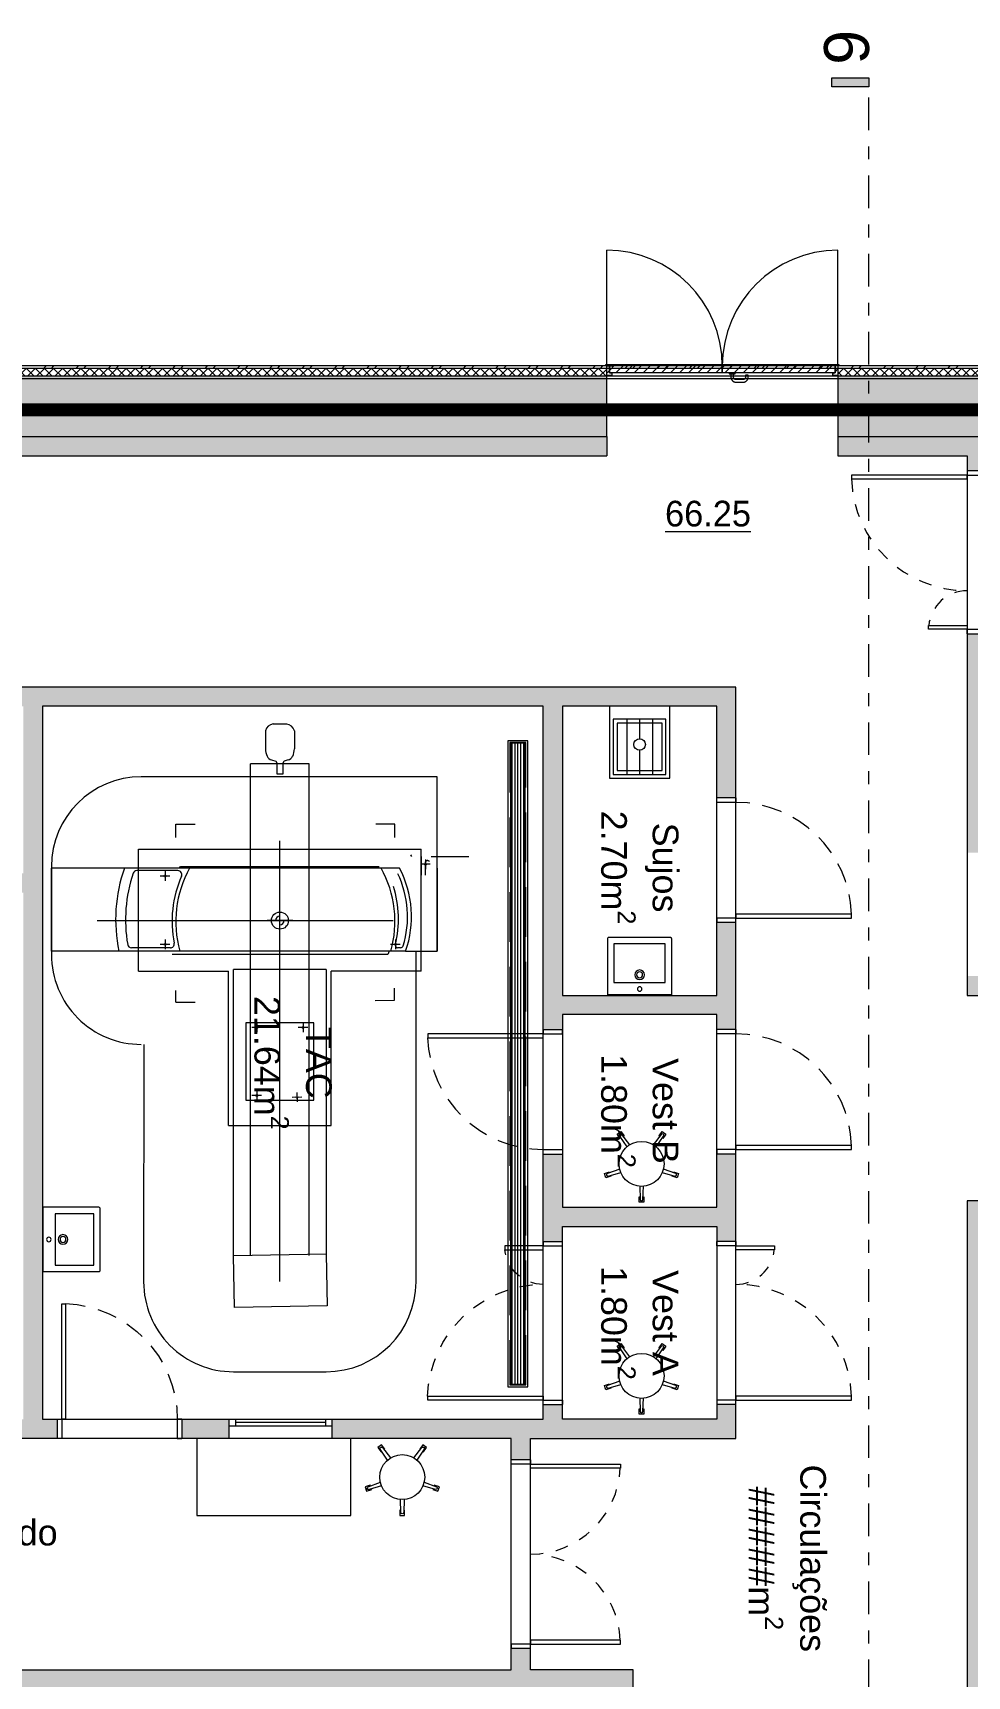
# Model space of a CAD drawing. Header units: metres. Extents: x 83 to 133, y -243 to -94.
# Drawn here: x 101.56 to 108.83, y -110.2 to -97.41 of the extents above; entities that cross this region are included whole.
import ezdxf
from ezdxf.enums import TextEntityAlignment as Align

# ---------------------------------------------------------------- set-up
doc = ezdxf.new("R2010")
doc.units = ezdxf.units.M
for name, pattern in [('DASHDOT', [25.4, 12.7, -6.35, 0, -6.35]), ('HIDDEN', [2.325005, 1.550003, -0.775002]), ('HIDDEN2', [4.7625, 3.175, -1.5875])]:
    doc.linetypes.add(name, pattern=pattern)
doc.layers.get('0').update_dxf_attribs({"lineweight": 5})
for name, color, linetype, lineweight in [('ARQ Sanitários', 21, 'Continuous', 5), ('ARQ_Carpintarias', 6, 'Continuous', 5), ('ARQ_Legendas Auto', 41, 'Continuous', 5), ('ARQ_Mobiliario GTS', 21, 'Continuous', 5), ('ARQ_Pladur', 1, 'Continuous', 5), ('ARQ_Tramas Pladur', 253, 'Continuous', 5), ('ARQ_Vidro', 141, 'Continuous', 5), ('ARQ_Vista', 8, 'Continuous', 5), ('ASL-MEC-CDT RETORNO', 140, 'Continuous', 5), ('ASL-MEC-TXT-DIFUSÃO', 7, 'Continuous', 5), ('BASE', 7, 'Continuous', 5), ('FOLHA', 15, 'Continuous', 5), ('MP_GENERICO', 7, 'Continuous', 5), ('PLADUR', 1, 'Continuous', 5), ('VISTA', 8, 'Continuous', 5)]:
    doc.layers.add(name, color=color, linetype=linetype, lineweight=lineweight)
doc.styles.add('Century Gothic', font='GOTHIC.TTF', dxfattribs={"height": 0.2})
doc.styles.add('LEG01', font='calibri.ttf')
doc.styles.get("Standard").update_dxf_attribs({"font": 'arial.ttf'})
pattern_1 = [(225, (93.382, -100.051), (0.035355339, -0.035355339), [])]

# ---------------------------------------------------------------- blocks, each defined once
blk = doc.blocks.new('POR_INT_CF_Batente corta-fogo com acessórios - 1_80 x 2_40m chapa Corta-fogo-2209114-200-HOSPITAL - PLANTA PISO 1')
at = {"layer": 'MP_GENERICO', "true_color": 0x787878}
h = blk.add_hatch(dxfattribs=at)
h.set_pattern_fill('FP_7', color=8, style=0, pattern_type=2)
h.set_pattern_definition(pattern_1)
h.paths.add_polyline_path([(0.917, 0.026), (0.877, 0.026), (0.877, 0.005), (0.896, 0.005), (0.896, -0.06), (0.925, -0.06), (0.925, -0.05), (0.917, -0.05), (0.917, -0.03)])
h.paths.add_polyline_path([(-0.848, 0.026), (-0.883, 0.026), (-0.883, -0.05), (-0.891, -0.05), (-0.891, -0.06), (-0.862, -0.06), (-0.862, 0.005), (-0.843, 0.005), (-0.843, 0.026)])
h = blk.add_hatch(dxfattribs=at)
h.set_pattern_fill('FP_7', color=8, style=0, pattern_type=2)
h.set_pattern_definition(pattern_1)
h.paths.add_polyline_path([(0.017, 0.005), (-0.862, 0.005), (-0.862, -0.06), (0.017, -0.06)])
h = blk.add_hatch(dxfattribs=at)
h.set_pattern_fill('FP_7', color=8, style=0, pattern_type=2)
h.set_pattern_definition(pattern_1)
h.paths.add_polyline_path([(0.896, 0.005), (0.017, 0.005), (0.017, -0.06), (0.896, -0.06)])
at = {"layer": 'MP_GENERICO'}
for p, q in [((-0.883, 0.026), (-0.843, 0.026)), ((-0.862, 0.005), (0.017, 0.005)), ((-0.862, -0.06), (-0.862, 0.005)), ((-0.862, 0.005), (-0.862, -0.06)), ((-0.843, 0.005), (-0.862, 0.005)), ((-0.843, 0.026), (-0.843, 0.005)), ((0.017, 0.005), (0.017, -0.06)), ((0.017, 0.005), (0.896, 0.005)), ((0.017, -0.06), (0.017, 0.005)), ((0.877, 0.026), (0.917, 0.026)), ((0.877, 0.005), (0.877, 0.026)), ((0.896, 0.005), (0.877, 0.005)), ((0.896, 0.005), (0.896, -0.06)), ((0.896, -0.06), (0.896, 0.005)), ((-0.891, -0.06), (-0.891, -0.05)), ((-0.862, -0.06), (-0.891, -0.06)), ((-0.883, -0.05), (-0.832, -0.05)), ((-0.883, -0.05), (-0.883, -0.95)), ((0.017, -0.06), (-0.862, -0.06)), ((0.896, -0.06), (0.017, -0.06)), ((0.917, -0.05), (0.866, -0.05)), ((0.925, -0.06), (0.896, -0.06)), ((0.917, -0.05), (0.917, -0.95)), ((0.925, -0.05), (0.925, -0.06))]:
    blk.add_line(p, q, dxfattribs=at)
for centre, start, end in [((-0.883, -0.05), 270, 360), ((0.917, -0.05), 180, 270)]:
    blk.add_arc(centre, 0.9, start, end, dxfattribs=at)
blk = doc.blocks.new('Architectural Hardware_Lever set for emergency exits_ASSA ABLOY ES_MSCE0L972IS16 - Lever set for emergency exits_MSCE0L972IS16-2209191-200-HOSPITAL - PLANTA PISO 1')
at = {"layer": 'MP_GENERICO'}
for p, q in [((93.419, -100.056), (93.419, -100.064)), ((93.419, -100.064), (93.465, -100.064)), ((93.432, -100.064), (93.432, -100.088)), ((93.452, -100.088), (93.452, -100.064)), ((93.465, -100.064), (93.465, -100.056)), ((93.526, -100.108), (93.472, -100.108)), ((93.472, -100.128), (93.526, -100.128)), ((93.546, -100.074), (93.546, -100.088)), ((93.556, -100.074), (93.546, -100.074)), ((93.566, -100.074), (93.556, -100.074)), ((93.566, -100.088), (93.566, -100.074))]:
    blk.add_line(p, q, dxfattribs=at)
at = {"layer": 'MP_GENERICO', "flags": 128}
for points in [[(93.432, -100.088), (93.432, -100.09), (93.432, -100.091), (93.432, -100.093), (93.433, -100.094), (93.433, -100.096), (93.433, -100.098), (93.434, -100.099), (93.434, -100.101), (93.435, -100.102), (93.435, -100.104), (93.436, -100.105), (93.437, -100.107), (93.437, -100.108), (93.438, -100.109), (93.439, -100.111), (93.44, -100.112), (93.441, -100.113), (93.442, -100.114), (93.443, -100.116), (93.444, -100.117), (93.445, -100.118), (93.447, -100.119), (93.448, -100.12), (93.449, -100.121), (93.45, -100.122), (93.452, -100.123), (93.453, -100.123), (93.455, -100.124), (93.456, -100.125), (93.458, -100.125), (93.459, -100.126), (93.461, -100.126), (93.462, -100.127), (93.464, -100.127), (93.465, -100.128), (93.467, -100.128), (93.468, -100.128), (93.47, -100.128), (93.472, -100.128), (93.472, -100.128)], [(93.472, -100.108), (93.471, -100.108), (93.47, -100.108), (93.47, -100.108), (93.469, -100.108), (93.468, -100.108), (93.467, -100.108), (93.466, -100.107), (93.466, -100.107), (93.465, -100.107), (93.464, -100.107), (93.463, -100.106), (93.463, -100.106), (93.462, -100.105), (93.461, -100.105), (93.461, -100.105), (93.46, -100.104), (93.459, -100.104), (93.459, -100.103), (93.458, -100.103), (93.458, -100.102), (93.457, -100.101), (93.457, -100.101), (93.456, -100.1), (93.456, -100.1), (93.455, -100.099), (93.455, -100.098), (93.454, -100.098), (93.454, -100.097), (93.454, -100.096), (93.453, -100.095), (93.453, -100.095), (93.453, -100.094), (93.453, -100.093), (93.452, -100.092), (93.452, -100.092), (93.452, -100.091), (93.452, -100.09), (93.452, -100.089), (93.452, -100.088), (93.452, -100.088)], [(93.546, -100.088), (93.546, -100.089), (93.546, -100.09), (93.546, -100.091), (93.546, -100.091), (93.546, -100.092), (93.545, -100.093), (93.545, -100.094), (93.545, -100.094), (93.545, -100.095), (93.544, -100.096), (93.544, -100.097), (93.544, -100.097), (93.543, -100.098), (93.543, -100.099), (93.543, -100.099), (93.542, -100.1), (93.542, -100.101), (93.541, -100.101), (93.541, -100.102), (93.54, -100.102), (93.539, -100.103), (93.539, -100.104), (93.538, -100.104), (93.537, -100.104), (93.537, -100.105), (93.536, -100.105), (93.535, -100.106), (93.535, -100.106), (93.534, -100.106), (93.533, -100.107), (93.533, -100.107), (93.532, -100.107), (93.531, -100.107), (93.53, -100.108), (93.529, -100.108), (93.529, -100.108), (93.528, -100.108), (93.527, -100.108), (93.526, -100.108), (93.526, -100.108)], [(93.526, -100.128), (93.528, -100.128), (93.529, -100.128), (93.531, -100.128), (93.532, -100.128), (93.534, -100.127), (93.536, -100.127), (93.537, -100.127), (93.539, -100.126), (93.54, -100.126), (93.542, -100.125), (93.543, -100.124), (93.544, -100.124), (93.546, -100.123), (93.547, -100.122), (93.549, -100.121), (93.55, -100.12), (93.551, -100.119), (93.552, -100.118), (93.554, -100.117), (93.555, -100.116), (93.556, -100.115), (93.557, -100.114), (93.558, -100.112), (93.559, -100.111), (93.56, -100.11), (93.561, -100.108), (93.561, -100.107), (93.562, -100.106), (93.563, -100.104), (93.563, -100.103), (93.564, -100.101), (93.564, -100.1), (93.565, -100.098), (93.565, -100.096), (93.565, -100.095), (93.566, -100.093), (93.566, -100.092), (93.566, -100.09), (93.566, -100.089), (93.566, -100.088)]]:
    blk.add_lwpolyline(points, dxfattribs=at)
blk = doc.blocks.new('TS ST_BASE')
at = {"true_color": 0x646464}
h = blk.add_hatch(dxfattribs=at)
h.set_pattern_fill('FP_9', color=251, style=0, pattern_type=2)
h.set_pattern_definition([(45, (0, 0), (-0.12572359, 0.12572359), []), (45, (0, 0.1905), (-0.12572359, 0.12572359), [])])
h.paths.add_polyline_path([(131.531, -100.021), (131.531, -100.001), (127.769, -100.001), (127.769, -100.021), (131.511, -100.021)])
h.paths.add_polyline_path([(85.703, -100.021), (92.465, -100.021), (92.465, -100.001), (85.703, -100.001)])
h.paths.add_polyline_path([(94.265, -100.021), (125.969, -100.021), (125.969, -100.001), (94.265, -100.001)])
at = {"true_color": 0x808080}
h = blk.add_hatch(dxfattribs=at)
h.set_pattern_fill('FP_10', color=8, style=0, pattern_type=2)
h.set_pattern_definition([(45, (0, 0), (-0.035355339, 0.035355339), []), (135, (0, 0), (-0.035355339, -0.035355339), [])])
h.paths.add_polyline_path([(131.511, -100.081), (131.511, -100.021), (127.769, -100.021), (127.769, -100.081), (131.451, -100.081)])
h.paths.add_polyline_path([(85.723, -100.081), (92.465, -100.081), (92.465, -100.021), (85.723, -100.021)])
h.paths.add_polyline_path([(106.025, -100.081), (106.025, -100.021), (94.265, -100.021), (94.265, -100.081)])
h.paths.add_polyline_path([(107.825, -100.021), (107.825, -100.081), (125.969, -100.081), (125.969, -100.021)])
h = blk.add_hatch(dxfattribs=at)
h.set_pattern_fill('FP_8', color=8, style=0, pattern_type=2)
h.set_pattern_definition([(0, (0, 0), (0.1016, 0.0254), [0.00838, -0.06782, 0.00838, -0.06782, -0.4064]), (0, (0, 0), (0.1016, 0.0254), [-0.1524, 0.00838, -0.14402, 0.00838, -0.06782, -0.1778]), (0, (0, 0), (0.1016, 0.0254), [-0.381, 0.00838, -0.04242, 0.00838, -0.11862]), (120, (0.0381, 0.0127), (-0.0727970453, 0.075288181), [0.00838, -0.06782, 0.00838, -0.06782, -0.4064]), (120, (0.0381, 0.0127), (-0.0727970453, 0.075288181), [-0.1524, 0.00838, -0.14402, 0.00838, -0.06782, -0.1778]), (120, (0.0381, 0.0127), (-0.0727970453, 0.075288181), [-0.381, 0.00838, -0.04242, 0.00838, -0.11862]), (240, (0.0508, 0.0635), (-0.0288029547, -0.100688181), [0.00838, -0.06782, 0.00838, -0.06782, -0.4064]), (240, (0.0508, 0.0635), (-0.0288029547, -0.100688181), [-0.1524, 0.00838, -0.14402, 0.00838, -0.06782, -0.1778]), (240, (0.0508, 0.0635), (-0.0288029547, -0.100688181), [-0.381, 0.00838, -0.04242, 0.00838, -0.11862])])
h.paths.add_polyline_path([(131.451, -100.101), (131.451, -100.081), (127.769, -100.081), (127.769, -100.101), (131.431, -100.101)])
h.paths.add_polyline_path([(85.783, -100.101), (92.465, -100.101), (92.465, -100.081), (85.783, -100.081)])
h.paths.add_polyline_path([(106.025, -100.101), (106.025, -100.081), (94.265, -100.081), (94.265, -100.101)])
h.paths.add_polyline_path([(107.825, -100.081), (107.825, -100.101), (125.789, -100.101), (125.969, -100.101), (125.969, -100.081)])
at = {"true_color": 0x323232}
h = blk.add_hatch(color=250, dxfattribs=at)
h.paths.add_polyline_path([(130.981, -100.551), (130.981, -100.101), (127.769, -100.101), (127.769, -100.551)])
h.paths.add_polyline_path([(92.465, -100.551), (92.465, -100.101), (85.803, -100.101), (85.803, -100.551), (86.003, -100.551)])
h.paths.add_polyline_path([(106.025, -100.551), (106.025, -100.101), (94.265, -100.101), (94.265, -100.551)])
h.paths.add_polyline_path([(107.825, -100.101), (107.825, -100.551), (125.969, -100.551), (125.969, -100.101)])
for p, q in [((125.969, -100.001), (94.265, -100.001)), ((125.969, -100.021), (94.265, -100.021)), ((106.025, -100.551), (106.025, -100.001)), ((107.825, -100.001), (107.825, -100.551)), ((125.969, -100.081), (94.265, -100.081)), ((125.969, -100.101), (94.265, -100.101)), ((94.265, -100.551), (106.025, -100.551)), ((107.825, -100.551), (125.969, -100.551))]:
    blk.add_line(p, q)
at = {"rotation": 180}
blk.add_blockref('POR_INT_CF_Batente corta-fogo com acessórios - 1_80 x 2_40m chapa Corta-fogo-2209114-200-HOSPITAL - PLANTA PISO 1', (106.942, -100.051), dxfattribs=at)
blk.add_blockref('Architectural Hardware_Lever set for emergency exits_ASSA ABLOY ES_MSCE0L972IS16 - Lever set for emergency exits_MSCE0L972IS16-2209191-200-HOSPITAL - PLANTA PISO 1', (13.56, 0))
at = {"insert": (106.479, -101.051), "char_height": 0.2, "width": 0.82193, "attachment_point": 1, "line_spacing_factor": 0.984502, "style": 'Century Gothic'}
blk.add_mtext('\\L66.25', dxfattribs=at)
blk = doc.blocks.new('Porta 30+90')
at = {"color": 0}
for points in [[(-0.15, 0), (-0.15, 0.9), (-0.18, 0.9), (-0.18, 0), (-0.15, 0)], [(-1.35, 0), (-1.35, 0.3), (-1.32, 0.3), (-1.32, 0), (-1.35, 0)], [(-1.35, 0), (-1.35, -0.15), (-1.385, -0.15)], [(-1.385, 0), (-1.35, 0)], [(-0.15, 0), (-0.15, -0.15), (-0.115, -0.15)], [(-0.115, 0), (-0.15, 0)]]:
    blk.add_lwpolyline(points, dxfattribs=at)
at = {"layer": 'ARQ_Pladur', "linetype": 'Continuous'}
for p, q in [((-1.385, 0), (-1.385, -0.15)), ((-0.115, 0), (-0.115, -0.15))]:
    blk.add_line(p, q, dxfattribs=at)
at = {"layer": 'VISTA', "linetype": 'HIDDEN2', "ltscale": 0.03}
for centre, radius, start, end in [((-0.149, 0), 0.901, 91.9659, 179.9762), ((-1.35, 0), 0.3, 0, 84.2608)]:
    blk.add_arc(centre, radius, start, end, dxfattribs=at)
blk = doc.blocks.new('Arq Porta 90-flat98')
at = {"color": 0}
for points in [[(0, -0.15), (0.15, -0.15), (0.15, -0.115)], [(0, -0.115), (0, -0.15)], [(0, -0.15), (-0.9, -0.15), (-0.9, -0.18), (0, -0.18), (0, -0.15)], [(0, -1.05), (0.15, -1.05), (0.15, -1.085)], [(0, -1.085), (0, -1.05)]]:
    blk.add_lwpolyline(points, dxfattribs=at)
at = {"layer": 'ARQ_Pladur', "linetype": 'Continuous'}
for p, q in [((0, -0.115), (0.15, -0.115)), ((0, -1.085), (0.15, -1.085))]:
    blk.add_line(p, q, dxfattribs=at)
at = {"layer": 'ARQ_Vista', "linetype": 'HIDDEN', "ltscale": 0.1}
blk.add_arc((0, -0.149), 0.901, 181.9659, 269.9762, dxfattribs=at)
blk = doc.blocks.new('Porta1400')
at = {"color": 0}
for points in [[(-0.7, 0.15), (-0.7, 0.85), (-0.67, 0.85), (-0.67, 0.15), (-0.7, 0.15)], [(0.7, 0.15), (0.7, 0.85), (0.67, 0.85), (0.67, 0.15), (0.7, 0.15)], [(-0.7, 0.15), (-0.7, 0), (-0.735, 0)], [(-0.735, 0.15), (-0.7, 0.15)], [(0.7, 0.15), (0.7, 0), (0.735, 0)], [(0.735, 0.15), (0.7, 0.15)]]:
    blk.add_lwpolyline(points, dxfattribs=at)
at = {"layer": 'ARQ_Pladur', "linetype": 'Continuous'}
for p, q in [((-0.735, 0.15), (-0.735, 0)), ((0.735, 0.15), (0.735, 0))]:
    blk.add_line(p, q, dxfattribs=at)
at = {"layer": 'VISTA', "linetype": 'HIDDEN2', "ltscale": 0.03}
for centre, start, end in [((-0.7, 0.15), 0, 87.5437), ((0.7, 0.15), 92.4563, 180)]:
    blk.add_arc(centre, 0.7, start, end, dxfattribs=at)
blk = doc.blocks.new('Equip Imagiologia TAC')
at = {"color": 0}
for p, q in [((-1.172, 0.41), (-1.278, 0.41)), ((-1.338, 0.358), (-1.338, 0.216)), ((-1.112, 0.358), (-1.112, 0.216)), ((-1.29, 0.131), (-1.257, 0.12)), ((-1.16, 0.131), (-1.193, 0.12)), ((0, 0), (-2.304, 0)), ((-1.453, -1.5), (-1.453, 0.1)), ((-0.997, 0.1), (-1.453, 0.1)), ((-1.25, 0.107), (-1.25, 0.1)), ((-1.25, 0.1), (-1.25, 0.022)), ((-1.25, 0.022), (-1.2, 0.022)), ((-1.2, 0.1), (-1.2, 0.107)), ((-1.2, 0.022), (-1.2, 0.1)), ((-0.998, -1.5), (-0.997, 0.1)), ((0, -1.358), (0, 0)), ((-2.036, -0.37), (-1.886, -0.37)), ((-2.036, -0.474), (-2.036, -0.37)), ((-0.329, -0.37), (-0.479, -0.37)), ((-0.329, -0.474), (-0.329, -0.37)), ((-1.225, -3.93), (-1.225, -0.5)), ((-2.325, -0.564), (-0.125, -0.564)), ((-2.325, -1.514), (-2.325, -0.564)), ((-0.197, -0.621), (-0.205, -0.609)), ((-0.126, -0.621), (-0.126, -0.767)), ((-0.125, -1.514), (-0.125, -0.564)), ((-0.047, -0.621), (0.246, -0.621)), ((-3.004, -0.7), (-3.004, -1.384)), ((-3.004, -1.358), (-3.004, -0.712)), ((-2.435, -0.712), (-3.004, -0.712)), ((-0.293, -0.712), (-2.435, -0.712)), ((-2.019, -0.731), (-2.339, -0.731)), ((-2.119, -0.735), (-2.119, -0.81)), ((-2.006, -0.712), (-1.998, -0.7)), ((-1.998, -0.7), (-0.451, -0.7)), ((-0.054, -0.682), (-0.129, -0.682)), ((-0.095, -0.672), (-0.095, -0.767)), ((-0.091, -0.644), (-0.091, -0.719)), ((-0.078, -0.652), (-0.075, -0.652)), ((0, -0.712), (0, -1.358)), ((-2.082, -0.773), (-2.157, -0.773)), ((-1.225, -1.22), (-1.225, -1.02)), ((-1.225, -1.22), (-1.225, -1.02)), ((-2.648, -1.12), (-0.344, -1.12)), ((-1.125, -1.12), (-1.325, -1.12)), ((-1.125, -1.12), (-1.325, -1.12)), ((-2.119, -1.267), (-2.119, -1.342)), ((-0.325, -1.267), (-0.325, -1.342)), ((-2.478, -1.358), (-3.004, -1.358)), ((-0.246, -1.358), (-2.478, -1.358)), ((-2.078, -1.332), (-2.381, -1.332)), ((-2.082, -1.305), (-2.157, -1.305)), ((-0.384, -1.384), (-2.065, -1.384)), ((-0.373, -1.358), (-0.384, -1.384)), ((-0.288, -1.305), (-0.363, -1.305)), ((-0.285, -1.331), (-0.306, -1.331)), ((-0.246, -1.358), (0, -1.358)), ((-0.165, -3.932), (-0.165, -1.358)), ((-0.165, -1.358), (0, -1.358)), ((-2.325, -1.514), (-1.625, -1.514)), ((-1.625, -2.714), (-1.625, -1.514)), ((-0.865, -1.5), (-1.585, -1.5)), ((-1.585, -3.73), (-1.585, -1.5)), ((-1.453, -3.728), (-1.453, -1.5)), ((-0.998, -3.728), (-0.998, -1.5)), ((-0.865, -1.5), (-0.865, -3.73)), ((-0.125, -1.514), (-0.825, -1.514)), ((-0.825, -2.714), (-0.825, -1.514)), ((-2.036, -1.756), (-2.036, -1.663)), ((-0.332, -1.74), (-0.333, -1.647)), ((-2.036, -1.756), (-1.886, -1.756)), ((-0.482, -1.743), (-0.332, -1.74)), ((-0.96, -1.917), (-1.49, -1.917)), ((-1.49, -1.917), (-1.49, -2.517)), ((-1.405, -1.914), (-1.405, -1.989)), ((-1.045, -1.914), (-1.045, -1.989)), ((-0.96, -2.517), (-0.96, -1.917)), ((-1.368, -1.952), (-1.443, -1.952)), ((-1.008, -1.952), (-1.083, -1.952)), ((-2.285, -2.084), (-2.286, -3.932)), ((-1.49, -2.517), (-0.96, -2.517)), ((-1.368, -2.482), (-1.443, -2.482)), ((-1.405, -2.444), (-1.405, -2.519)), ((-1.054, -2.494), (-1.129, -2.496)), ((-1.093, -2.457), (-1.091, -2.532)), ((-1.625, -2.714), (-0.825, -2.714)), ((-0.865, -3.717), (-1.585, -3.73)), ((-1.578, -4.132), (-1.585, -3.73)), ((-0.865, -3.717), (-0.858, -4.119)), ((-0.858, -4.119), (-1.578, -4.132)), ((-1.586, -4.632), (-0.865, -4.632))]:
    blk.add_line(p, q, dxfattribs=at)
for centre, radius in [((-2.119, -0.773), 0.0075), ((-0.091, -0.682), 0.0075), ((-1.225, -1.12), 0.0667), ((-1.225, -1.12), 0.0667), ((-2.119, -1.305), 0.0075), ((-0.325, -1.305), 0.0075), ((-1.405, -1.952), 0.007), ((-1.045, -1.952), 0.007), ((-1.405, -2.482), 0.007), ((-1.092, -2.495), 0.007)]:
    blk.add_circle(centre, radius, dxfattribs=at)
for centre, radius, start, end in [((-1.27, 0.341), 0.07, 96.4186, 165.9191), ((-1.185, 0.335), 0.0762, 17.4309, 80.4291), ((-1.208, 0.218), 0.13, 180.6389, 206.323), ((-1.279, 0.179), 0.0489, 202.9315, 257.4688), ((-1.171, 0.179), 0.0489, 282.5188, 337.0561), ((-1.242, 0.218), 0.13, 333.6646, 359.3486), ((-2.304, -0.7), 0.7, 89.9938, 179.9938), ((-1.266, 0.107), 0.016, 0.951, 55.3892), ((-1.184, 0.107), 0.016, 124.5983, 179.0365), ((-1.303, -1.112), 1.201, 160.5147, 191.788), ((-1.303, -1.112), 1.124, 161.2943, 189.9811), ((-2.339, -0.761), 0.03, 89.9938, 161.2943), ((-1.186, -1.127), 0.85, 150.7755, 195.7611), ((-2.019, -0.761), 0.03, 336.309, 89.9938), ((-1.179, -1.127), 0.85, 344.2265, 29.2121), ((-1.011, -1.089), 0.78, 342.9723, 25.3683), ((-1.011, -1.089), 0.811, 340.6112, 27.67), ((-0.075, -0.672), 0.02, 89.9938, 179.9938), ((-0.078, -0.672), 0.02, 25.3683, 89.9938), ((-1.186, -1.127), 0.879, 156.309, 191.1078), ((-1.182, -1.11), 0.88, 347.0437, 16.9017), ((-1.225, -1.12), 0.0334, 89.9938, 179.9938), ((-1.225, -1.12), 0.0334, 89.9938, 179.9938), ((-1.225, -1.12), 0.0334, 269.9938, 359.9938), ((-1.225, -1.12), 0.0334, 269.9938, 359.9938), ((-2.304, -1.384), 0.7, 179.9938, 269.9938), ((-2.381, -1.302), 0.03, 189.9811, 269.9938), ((-2.078, -1.302), 0.03, 269.9938, 11.1078), ((-0.306, -1.311), 0.02, 168.1929, 269.9938), ((-0.285, -1.311), 0.02, 269.9938, 342.9723), ((-1.586, -3.932), 0.7, 179.9938, 269.9938), ((-0.865, -3.932), 0.7, 269.9938, 359.9938)]:
    blk.add_arc(centre, radius, start, end, dxfattribs=at)
blk = doc.blocks.new('Sanit Lavatório 4-flat62')
at = {"color": 0}
blk.add_line((-0.25, 0.005), (0.25, 0.005), dxfattribs=at)
blk.add_lwpolyline([(0.24, 0.45, -0.414214), (0.25, 0.44), (0.25, 0), (-0.25, 0), (-0.25, 0.44, -0.414214), (-0.24, 0.45)], format="xyb", close=True, dxfattribs=at)
blk.add_lwpolyline([(-0.2, 0.4), (0.2, 0.4), (0.2, 0.1), (-0.2, 0.1)], close=True, dxfattribs=at)
for centre, radius in [((0, 0.16), 0.0375), ((0, 0.16), 0.023), ((0, 0.05), 0.0175)]:
    blk.add_circle(centre, radius, dxfattribs=at)
blk = doc.blocks.new('Sanit Pia despejos-flat2')
at = {"color": 0}
for p, q in [((0.235, 0.6), (-0.235, 0.6)), ((-0.235, 0.6), (-0.235, 0.04)), ((0.205, 0.57), (-0.205, 0.57)), ((-0.205, 0.57), (-0.205, 0.14)), ((0.175, 0.54), (-0.175, 0.54)), ((-0.175, 0.54), (-0.175, 0.17)), ((-0.1, 0.14), (-0.1, 0.57)), ((0, 0.382), (0, 0.57)), ((0.1, 0.14), (0.1, 0.57)), ((0.175, 0.17), (0.175, 0.54)), ((0.205, 0.14), (0.205, 0.57)), ((0.235, 0.04), (0.235, 0.6)), ((0, 0.14), (0, 0.292)), ((-0.205, 0.14), (0.205, 0.14)), ((-0.175, 0.17), (0.175, 0.17)), ((-0.235, 0.04), (0.235, 0.04))]:
    blk.add_line(p, q, dxfattribs=at)
blk.add_circle((0, 0.337), 0.045, dxfattribs=at)
blk.add_circle((0, 0.337), 0.045, dxfattribs=at)
blk = doc.blocks.new('Mob Banco 1-flat7')
at = {"color": 0}
for points in [[(-0.16, 0.2), (-0.165, 0.197), (-0.19, 0.231), (-0.161, 0.252), (-0.136, 0.218), (-0.141, 0.214)], [(0.141, 0.214), (0.136, 0.218), (0.161, 0.252), (0.19, 0.231), (0.165, 0.197), (0.16, 0.2)], [(-0.24, -0.091), (-0.238, -0.096), (-0.278, -0.109), (-0.289, -0.075), (-0.249, -0.062), (-0.247, -0.068)], [(0.247, -0.068), (0.249, -0.062), (0.289, -0.075), (0.278, -0.109), (0.238, -0.096), (0.24, -0.091)], [(0.012, -0.256), (0.018, -0.256), (0.018, -0.298), (-0.018, -0.298), (-0.018, -0.256), (-0.012, -0.256)]]:
    blk.add_lwpolyline(points, dxfattribs=at)
for points in [[(-0.091, 0.149), (-0.153, 0.23, 0.968868), (-0.171, 0.217), (-0.114, 0.133)], [(0.114, 0.133), (0.171, 0.217, 0.968868), (0.153, 0.23), (0.091, 0.149)], [(-0.17, -0.04), (-0.266, -0.075, 0.968868), (-0.259, -0.096), (-0.161, -0.067)], [(0.161, -0.067), (0.259, -0.096, 0.968868), (0.266, -0.075), (0.17, -0.04)], [(-0.014, -0.174), (-0.011, -0.276, 0.968868), (0.011, -0.276), (0.014, -0.174)]]:
    blk.add_lwpolyline(points, format="xyb", dxfattribs=at)
blk.add_circle((0, 0), 0.175, dxfattribs=at)
blk = doc.blocks.new('Mob Banco 1')
at = {"color": 0}
for points in [[(0.012, 0.256), (0.018, 0.256), (0.018, 0.298), (-0.018, 0.298), (-0.018, 0.256), (-0.012, 0.256)], [(-0.24, 0.091), (-0.238, 0.096), (-0.278, 0.109), (-0.289, 0.075), (-0.249, 0.062), (-0.247, 0.068)], [(0.247, 0.068), (0.249, 0.062), (0.289, 0.075), (0.278, 0.109), (0.238, 0.096), (0.24, 0.091)], [(-0.16, -0.2), (-0.165, -0.197), (-0.19, -0.231), (-0.161, -0.252), (-0.136, -0.218), (-0.141, -0.214)], [(0.141, -0.214), (0.136, -0.218), (0.161, -0.252), (0.19, -0.231), (0.165, -0.197), (0.16, -0.2)]]:
    blk.add_lwpolyline(points, dxfattribs=at)
for points in [[(-0.014, 0.174), (-0.011, 0.276, -0.968868), (0.011, 0.276), (0.014, 0.174)], [(-0.17, 0.04), (-0.266, 0.075, -0.968868), (-0.259, 0.096), (-0.161, 0.067)], [(0.161, 0.067), (0.259, 0.096, -0.968868), (0.266, 0.075), (0.17, 0.04)], [(-0.091, -0.149), (-0.153, -0.23, -0.968868), (-0.171, -0.217), (-0.114, -0.133)], [(0.114, -0.133), (0.171, -0.217, -0.968868), (0.153, -0.23), (0.091, -0.149)]]:
    blk.add_lwpolyline(points, format="xyb", dxfattribs=at)
blk.add_circle((0, 0), 0.175, dxfattribs=at)
blk = doc.blocks.new('*U419')
at = {"color": 214}
for p, q in [((0, -0.154), (0, 0)), ((0, 0), (5.014, 0)), ((0.02, -0.02), (5.009, -0.02)), ((0.02, -0.134), (0.02, -0.02)), ((5.009, -0.02), (5.009, -0.134)), ((5.014, 0), (5.029, 0)), ((5.029, 0), (5.029, -0.154)), ((5.029, -0.154), (0, -0.154)), ((5.009, -0.134), (0.02, -0.134))]:
    blk.add_line(p, q, dxfattribs=at)
at = {"color": 64, "linetype": 'HIDDEN', "ltscale": 0.25}
for p, q in [((0.014, -0.015), (5.014, -0.015)), ((0.014, -0.14), (0.014, -0.015)), ((5.014, -0.015), (5.014, -0.14)), ((5.014, -0.14), (0.014, -0.14))]:
    blk.add_line(p, q, dxfattribs=at)
at = {"color": 33, "linetype": 'Continuous'}
for p, q in [((0.02, -0.03), (5.009, -0.03)), ((0.02, -0.053), (5.009, -0.053)), ((0.02, -0.076), (5.009, -0.076)), ((0.02, -0.099), (5.009, -0.099)), ((0.02, -0.121), (5.009, -0.121))]:
    blk.add_line(p, q, dxfattribs=at)
at = {"layer": 'ASL-MEC-TXT-DIFUSÃO', "style": 'LEG01'}
blk.add_attdef('GR', text='', height=0.075, rotation=270, dxfattribs=at).set_placement((-0.083, 0.278), align=Align.MIDDLE_CENTER)

msp = doc.modelspace()

# ---------------------------------------------------------------- hatches: boundary and pattern name
at = {"layer": 'ARQ_Tramas Pladur'}
h = msp.add_hatch(color=256, dxfattribs=at)
h.dxf.hatch_style = 1
h.paths.add_polyline_path([(106.025, -100.701), (106.025, -100.551), (94.265, -100.551), (94.265, -100.701)])
h = msp.add_hatch(color=256, dxfattribs=at)
h.dxf.hatch_style = 1
h.paths.add_polyline_path([(120.05, -104.251), (120.05, -104.901), (121.065, -104.901), (121.065, -104.751), (120.2, -104.751), (120.2, -104.101), (118.95, -104.101), (118.95, -100.701), (122.15, -100.701), (122.15, -104.751), (122.035, -104.751), (122.035, -104.901), (122.415, -104.901), (122.415, -104.751), (122.3, -104.751), (122.3, -103.451), (124.5, -103.451), (124.5, -104.751), (123.385, -104.751), (123.385, -104.901), (123.581, -104.901), (123.581, -104.966), (123.731, -104.966), (123.731, -104.901), (124.696, -104.901), (124.696, -104.751), (124.65, -104.751), (124.65, -103.301), (124.5, -103.301), (122.3, -103.301), (122.3, -102.331), (122.3, -102.181), (122.3, -100.701), (124.5, -100.701), (124.5, -100.911), (124.65, -100.911), (124.65, -100.701), (125.969, -100.701), (125.969, -100.551), (107.825, -100.551), (107.825, -100.701), (108.831, -100.701), (108.831, -100.816), (108.981, -100.816), (108.981, -100.701), (112.1, -100.701), (112.1, -102.701), (108.981, -102.701), (108.981, -102.086), (108.831, -102.086), (108.831, -103.791), (109.091, -103.791), (109.091, -104.751), (108.831, -104.751), (108.831, -104.901), (109.356, -104.901), (109.356, -104.751), (109.241, -104.751), (109.241, -103.641), (108.981, -103.641), (108.981, -102.851), (112.1, -102.851), (112.1, -104.751), (110.326, -104.751), (110.326, -104.901), (111.126, -104.901), (111.126, -104.966), (111.276, -104.966), (111.276, -104.901), (112.25, -104.901), (112.25, -104.641), (113.21, -104.641), (113.21, -104.901), (114.365, -104.901), (114.365, -104.751), (113.36, -104.751), (113.36, -104.491), (112.25, -104.491), (112.25, -100.701), (115.45, -100.701), (115.45, -104.751), (115.335, -104.751), (115.335, -104.901), (115.715, -104.901), (115.715, -104.751), (115.6, -104.751), (115.6, -100.701), (118.8, -100.701), (118.8, -104.101), (117.55, -104.101), (117.55, -104.751), (116.685, -104.751), (116.685, -104.901), (117.7, -104.901), (117.7, -104.251)])
h = msp.add_hatch(color=256, dxfattribs=at)
h.dxf.hatch_style = 1
h.paths.add_polyline_path([(107.031, -103.364), (107.031, -102.501), (106.761, -102.501), (105.801, -102.501), (101.366, -102.501), (101.366, -102.651), (101.481, -102.651), (101.481, -103.951), (101.366, -103.951), (101.366, -104.101), (101.481, -104.101), (101.481, -108.201), (101.366, -108.201), (101.366, -108.351), (101.746, -108.351), (101.746, -108.201), (101.631, -108.201), (101.631, -102.651), (105.531, -102.651), (105.531, -105.166), (105.681, -105.166), (105.681, -105.051), (106.881, -105.051), (106.881, -105.166), (107.031, -105.166), (107.031, -104.334), (106.881, -104.334), (106.881, -104.901), (105.681, -104.901), (105.681, -102.651), (106.881, -102.651), (106.881, -103.364)])
h = msp.add_hatch(color=256, dxfattribs=at)
h.dxf.hatch_style = 1
h.paths.add_polyline_path([(107.031, -106.816), (107.031, -106.136), (106.881, -106.136), (106.881, -106.551), (105.681, -106.551), (105.681, -106.136), (105.531, -106.136), (105.531, -106.816), (105.681, -106.816), (105.681, -106.701), (106.881, -106.701), (106.881, -106.816)])
h = msp.add_hatch(color=256, dxfattribs=at)
h.dxf.hatch_style = 1
h.paths.add_polyline_path([(113.381, -112.851), (113.381, -112.966), (113.531, -112.966), (113.531, -112.586), (113.381, -112.586), (113.381, -112.701), (108.981, -112.701), (108.981, -109.751), (112.731, -109.751), (112.731, -110.951), (113.381, -110.951), (113.381, -111.616), (113.531, -111.616), (113.531, -110.801), (112.881, -110.801), (112.881, -108.551), (113.531, -108.551), (113.531, -107.736), (113.381, -107.736), (113.381, -108.401), (112.731, -108.401), (112.731, -109.601), (108.981, -109.601), (108.981, -106.651), (113.381, -106.651), (113.381, -106.766), (113.531, -106.766), (113.531, -106.501), (111.276, -106.501), (111.276, -106.436), (111.126, -106.436), (111.126, -106.501), (108.831, -106.501), (108.831, -121.201), (108.716, -121.201), (108.716, -121.351), (108.831, -121.351), (108.831, -122.151), (112.681, -122.151), (112.681, -121.451), (113.381, -121.451), (113.381, -122.151), (113.531, -122.151), (113.531, -120.551), (113.646, -120.551), (113.646, -120.401), (113.531, -120.401), (113.531, -120.136), (113.381, -120.136), (113.381, -121.301), (112.531, -121.301), (112.531, -122.001), (108.981, -122.001), (108.981, -119.051), (113.381, -119.051), (113.381, -119.166), (113.531, -119.166), (113.531, -118.786), (113.381, -118.786), (113.381, -118.901), (108.981, -118.901), (108.981, -115.951), (112.731, -115.951), (112.731, -117.151), (113.381, -117.151), (113.381, -117.816), (113.531, -117.816), (113.531, -117.001), (112.881, -117.001), (112.881, -114.751), (113.531, -114.751), (113.531, -113.936), (113.381, -113.936), (113.381, -114.601), (112.731, -114.601), (112.731, -115.801), (108.981, -115.801), (108.981, -112.851)])
h = msp.add_hatch(color=256, dxfattribs=at)
h.dxf.hatch_style = 1
h.paths.add_polyline_path([(103.086, -108.351), (103.086, -108.201), (102.716, -108.201), (102.716, -108.351)])
h.paths.add_polyline_path([(107.031, -108.351), (107.031, -108.086), (106.881, -108.086), (106.881, -108.201), (105.681, -108.201), (105.681, -108.086), (105.531, -108.086), (105.531, -108.201), (103.888, -108.201), (103.888, -108.351), (105.281, -108.351), (105.281, -108.516), (105.431, -108.516), (105.431, -108.351)])
h = msp.add_hatch(color=256, dxfattribs=at)
h.dxf.hatch_style = 1
h.paths.add_polyline_path([(106.081, -110.301), (106.081, -110.416), (106.231, -110.416), (106.231, -110.151), (105.431, -110.151), (105.431, -109.986), (105.281, -109.986), (105.281, -110.151), (101.381, -110.151), (101.381, -111.151), (101.116, -111.151), (101.116, -111.301), (101.381, -111.301), (101.381, -112.233), (101.531, -112.233), (101.531, -110.301), (104.731, -110.301), (104.731, -110.416), (104.881, -110.416), (104.881, -110.301)])
at = {"layer": 'FOLHA'}
h = msp.add_hatch(color=256, dxfattribs=at)
h.dxf.hatch_style = 1
h.paths.add_polyline_path([(108.066, -97.759), (108.066, -97.829), (107.779, -97.829), (107.779, -97.759)])

# ---------------------------------------------------------------- linework, layer by layer
at = {"color": 5, "linetype": 'DASHDOT', "ltscale": 0.05, "true_color": 0x0000f5, "const_width": 0.1}
msp.add_lwpolyline([(85.953, -100.343), (131.209, -100.343), (131.209, -149.004), (85.953, -149.004)], close=True, dxfattribs=at)
at = {"layer": 'ARQ_Mobiliario GTS', "elevation": 0}
msp.add_lwpolyline([(104.033, -108.951), (104.033, -108.351), (102.833, -108.351), (102.833, -108.951)], close=True, dxfattribs=at)
at = {"layer": 'ARQ_Pladur', "linetype": 'Continuous'}
for p, q in [((103.086, -108.351), (103.086, -108.201)), ((103.888, -108.351, 0), (103.888, -108.201, 0))]:
    msp.add_line(p, q, dxfattribs=at)
at = {"layer": 'ARQ_Vidro'}
for p, q in [((103.136, -108.251, 0), (103.136, -108.201, 0)), ((103.83, -108.201), (104.631, -108.201)), ((103.838, -108.251, 0), (103.838, -108.201, 0)), ((103.086, -108.251, 0), (103.888, -108.251, 0)), ((103.838, -108.226, 0), (103.136, -108.226, 0))]:
    msp.add_line(p, q, dxfattribs=at)
at = {"layer": 'FOLHA', "linetype": 'DASHDOT', "ltscale": 0.02}
msp.add_line((108.066, -150.454), (108.066, -97.794), dxfattribs=at)
at = {"layer": 'FOLHA'}
msp.add_lwpolyline([(108.066, -97.759), (108.066, -97.829), (107.779, -97.829), (107.779, -97.759), (108.066, -97.759)], dxfattribs=at)
at = {"layer": 'PLADUR'}
for p, q in [((106.025, -100.551), (106.025, -100.701)), ((107.825, -100.551), (107.825, -100.701))]:
    msp.add_line(p, q, dxfattribs=at)
for points in [[(94.265, -100.701), (106.025, -100.701)], [(107.825, -100.701), (108.831, -100.701), (108.831, -104.901), (111.126, -104.901), (111.126, -106.501), (108.831, -106.501), (108.831, -121.201), (106.231, -121.201), (106.231, -110.151), (105.431, -110.151), (105.431, -108.351), (107.031, -108.351), (107.031, -102.501), (95.981, -102.501)]]:
    msp.add_lwpolyline(points, dxfattribs=at)
for points in [[(101.631, -102.651), (101.631, -108.201), (105.531, -108.201), (105.531, -102.651)], [(106.881, -102.651), (105.681, -102.651), (105.681, -104.901), (106.881, -104.901)], [(106.881, -105.051), (105.681, -105.051), (105.681, -106.551), (106.881, -106.551)], [(106.881, -108.201), (105.681, -108.201), (105.681, -106.701), (106.881, -106.701)], [(99.881, -111.151), (101.381, -111.151), (101.381, -110.151), (105.281, -110.151), (105.281, -108.351), (94.431, -108.351), (94.431, -110.151), (94.431, -110.151), (94.431, -110.151), (94.431, -110.151), (94.431, -110.151), (99.881, -110.151)]]:
    msp.add_lwpolyline(points, close=True, dxfattribs=at)

# ---------------------------------------------------------------- block references
at = {"layer": 'ARQ Sanitários', "rotation": 180}
msp.add_blockref('Sanit Pia despejos-flat2', (106.281, -102.611), dxfattribs=at)
at = {"layer": 'ARQ Sanitários', "xscale": -1}
msp.add_blockref('Sanit Lavatório 4-flat62', (106.281, -104.901), dxfattribs=at)
at = {"layer": 'ARQ Sanitários', "xscale": -1, "rotation": 270}
msp.add_blockref('Sanit Lavatório 4-flat62', (101.631, -106.801), dxfattribs=at)
at = {"layer": 'ARQ_Carpintarias'}
for name, p, rotation in [('Porta 30+90', (108.831, -100.701), 90), ('Arq Porta 90-flat98', (107.031, -104.449), 180), ('Arq Porta 90-flat98', (107.031, -106.251), 180), ('Porta 30+90', (107.031, -108.201), 270)]:
    msp.add_blockref(name, p, dxfattribs=dict(at, rotation=rotation))
msp.add_blockref('Arq Porta 90-flat98', (105.531, -105.051), dxfattribs=at)
at = {"layer": 'ARQ_Carpintarias', "xscale": -1, "rotation": 90}
for name, p in [('Porta 30+90', (105.531, -108.201)), ('Arq Porta 90-flat98', (101.631, -108.201))]:
    msp.add_blockref(name, p, dxfattribs=at)
at = {"layer": 'ARQ_Carpintarias', "linetype": 'Continuous', "rotation": 270}
msp.add_blockref('Porta1400', (105.281, -109.251), dxfattribs=at)
at = {"layer": 'ARQ_Mobiliario GTS'}
for name, p in [('Equip Imagiologia TAC', (104.705, -103.199, 0)), ('Mob Banco 1-flat7', (106.296, -106.213)), ('Mob Banco 1-flat7', (106.296, -107.863))]:
    msp.add_blockref(name, p, dxfattribs=at)
at = {"layer": 'ARQ_Mobiliario GTS', "rotation": 323.9999999999787}
msp.add_blockref('Mob Banco 1', (104.433, -108.651), dxfattribs=at)
at = {"layer": 'ASL-MEC-CDT RETORNO', "xscale": -1, "rotation": 270}
msp.add_blockref('*U419', (105.41, -107.948), dxfattribs=at)
at = {"layer": 'BASE'}
msp.add_blockref('TS ST_BASE', (0, 0), dxfattribs=at)

# ---------------------------------------------------------------- texts
at = {"layer": 'ARQ_Legendas Auto', "char_height": 0.2, "attachment_point": 5, "rotation": 270}
for s, insert, width in [('\\A1;Sujos\\P2.70m{\\H0.7x;\\S2^ ;}', (106.281, -103.906), 2.1), ('\\A1;TAC\\P21.64m{\\H0.7x;\\S2^ ;}', (103.581, -105.426), 1.3), ('\\A1;Vest B\\P1.80m{\\H0.7x;\\S2^ ;}', (106.281, -105.801), 2.1), ('\\A1;Vest A\\P1.80m{\\H0.7x;\\S2^ ;}', (106.281, -107.451), 2.1), ('\\A1;Circulações\\P#####m{\\H0.7x;\\S2^ ;}', (107.431, -109.283), 0.23642)]:
    msp.add_mtext(s, dxfattribs=dict(at, insert=insert, width=width))
at = {"layer": 'ARQ_Legendas Auto', "insert": (100.631, -109.285), "char_height": 0.2, "width": 4.25277, "attachment_point": 5}
msp.add_mtext('\\A1;Sala de Comando\\P21.03m{\\H0.7x;\\S2^ ;}', dxfattribs=at)
at = {"layer": 'FOLHA', "insert": (107.712, -97.384), "char_height": 0.35, "attachment_point": 7, "rotation": 269.9857}
msp.add_mtext_dynamic_manual_height_columns('6', width=0.35, gutter_width=1, heights=[0], dxfattribs=at)

doc.saveas('drawing.dxf')
